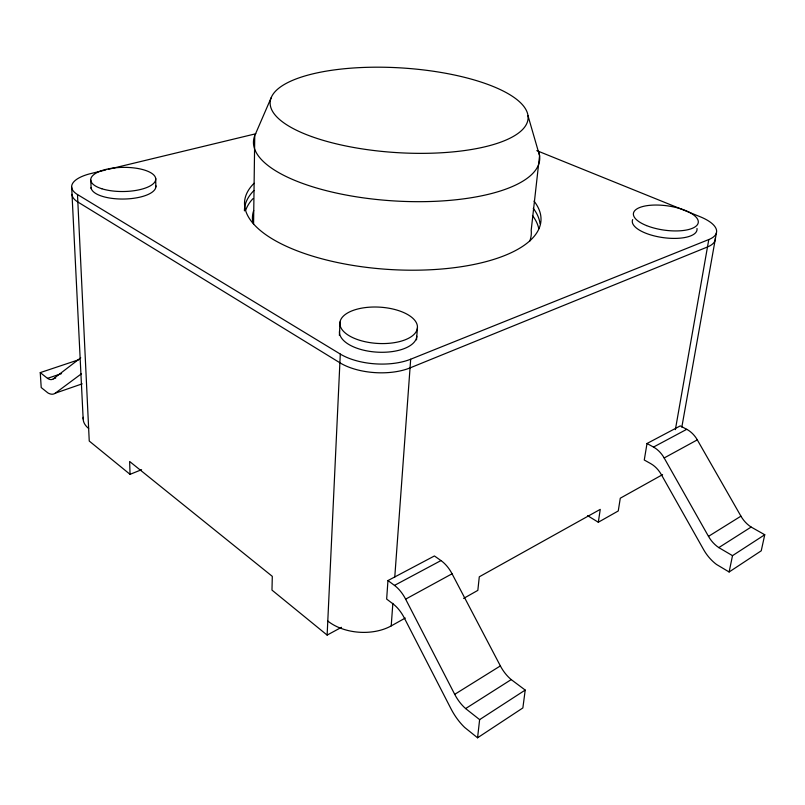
<?xml version="1.0" encoding="UTF-8"?>
<svg xmlns="http://www.w3.org/2000/svg" width="805" height="805" viewBox="0 0 805 805"><rect width="100%" height="100%" fill="white"/><g stroke="black" fill="none" stroke-linecap="round" stroke-linejoin="round"><path stroke-width="1.21" d="M253.575 224.031L254.752 135.653L271.124 97.818M339.388 335.423L340.002 322.04M341.471 627.326L327.132 635.095L340.294 354.069L77.491 194.538A40.572 15.215 -0.9 0 1 91.217 173.467L105.847 169.936M387.96 580.556L386.652 599.071L393.122 603.971A25.8 13.806 62.7 0 1 404.17 617.717L450.981 708.762A41.297 22.449 59.8 0 0 464.666 727.448L477.566 737.793L522.868 707.937L525.212 690.076L511.215 679.591A28.024 16.11 59.3 0 1 500.368 665.916L452.058 573.794A25.217 14.369 62.4 0 0 447.942 567.374L447.017 566.227A25.217 14.369 62.4 0 0 440.969 560.572L434.428 555.963L387.96 580.556L394.48 585.406A25.941 14.037 63 0 1 405.629 599.151L454.714 694.343A28.869 15.788 60.1 0 0 465.632 708.571L479.629 719.63L477.566 737.793M327.796 621.027A44.104 28.537 3.3 0 0 391.21 625.898L392.85 603.358M394.772 577.054L410.681 359.221L708.792 239.548A40.894 15.446 8.2 0 0 700.028 216.686L536.804 150.626M416.527 339.831L417.433 327.675A38.841 18.173 3.4 0 0 360.288 308.416A38.841 18.173 3.4 0 0 358.285 339.831A38.841 18.173 3.4 0 0 417.433 327.675M587.61 515.673L598.306 522.244L600.258 509.364L479.287 576.803L477.838 590.377L463.6 598.427M647.009 443.495L644.272 460.007L650.712 463.62A21.826 15.094 58.7 0 1 661.297 474.537L703.6 549.604A34.665 24.16 54.4 0 0 716.49 564.446L729.119 571.983L761.238 550.811L764.75 534.741L751.146 527.054A23.647 17.016 53.7 0 1 740.932 516.166L697.301 439.872A21.403 15.376 58.3 0 0 693.487 434.63L692.602 433.704A21.403 15.376 58.3 0 0 686.735 429.317L680.275 425.895L647.009 443.495L653.499 447.067A21.916 15.315 59.1 0 1 664.165 457.965L708.491 536.361A24.23 16.975 54.7 0 0 718.805 547.611L732.51 555.651L764.75 534.741M675.375 429.639L708.792 239.548M681.825 427.123L716.42 232.866M729.119 571.983L732.51 555.651M78.759 359.744L40.25 372.614L47.505 378.35A20.145 8.543 71.2 0 0 53.351 378.843L80.742 357.812M40.25 372.614L41.216 387.547L47.918 392.931A28.668 12.095 71.1 0 0 55.293 393.172L81.496 373.721M479.629 719.63L525.212 690.076M465.632 708.571L511.215 679.591M718.805 547.611L751.146 527.054M454.714 694.343L500.368 665.916M708.491 536.361L740.932 516.166M598.306 522.244L618.26 510.964L620.283 498.204L662.585 474.628M391.21 625.898L405.287 618.049M405.629 599.151L452.058 573.794M664.165 457.965L697.301 439.872M394.48 585.406L440.969 560.572M653.499 447.067L686.735 429.317M77.491 194.538L89.244 441.049L130.048 474.336L141.589 469.687M55.293 393.172L82.191 383.844M47.505 378.35L61.552 373.601M53.351 378.843L55.706 378.038M108.283 169.342L255.809 133.761M327.132 635.095L271.979 590.105L272.301 576.35L129.635 461.476L130.048 474.336M528 115.749L539.571 155.687L531.189 230.321A139.678 56.119 3.6 0 1 529.65 241.339M71.655 186.961L83.157 418.992M90.774 180.089L91.146 188.742M155.677 178.308L155.848 186.881M715.303 238.169A40.783 15.587 8.3 0 1 707.494 246.964L410.047 367.905A48.682 23.516 3.4 0 1 339.881 362.763L77.854 202.015A40.461 15.355 -1 0 1 72.027 194.367M88.641 428.471A37.302 19.3 -3.2 0 1 83.237 417.302M252.911 222.784A139.678 56.119 3.6 0 1 253.706 210.528M538.817 152.356A143.391 50.695 3.6 0 1 395.064 200.988A143.391 50.695 3.6 0 1 254.752 135.653M245.807 209.964A147.728 59.389 3.6 0 1 252.961 198.654M532.447 215.478A147.728 59.389 3.6 0 1 538.776 228.68M244.428 210.86A148.11 58.846 3.6 0 1 253.988 190.493M533.252 208.324A148.11 58.846 3.6 0 1 539.984 223.599M696.989 228.479A32.653 12.367 8 0 1 663.189 237.626A32.653 12.367 8 0 1 632.67 219.574M534.057 201.129A148.492 58.292 3.6 0 1 388.755 269.444A148.492 58.292 3.6 0 1 254.098 183.268M155.828 185.673A32.411 12.196 -0.8 0 1 124.956 199.006A32.411 12.196 -0.8 0 1 91.086 187.525M416.799 336.208A38.721 18.324 3.4 0 1 376.026 352.077A38.721 18.324 3.4 0 1 339.609 330.583M410.681 359.221A48.833 23.325 3.4 0 1 340.294 354.069M646.546 225.591A32.743 12.246 8 0 0 698.106 223.257A32.743 12.246 8 0 0 652.885 205.104A32.743 12.246 8 0 0 646.546 225.591M101.833 188.752A32.492 12.075 -0.7 0 0 155.124 181.447A32.492 12.075 -0.7 0 0 112.801 168.114A32.492 12.075 -0.7 0 0 101.833 188.752M311.525 136.538A129.223 42.403 3.6 0 0 524.92 126.727A129.223 42.403 3.6 0 0 360.912 67.56A129.223 42.403 3.6 0 0 311.525 136.538"/></g></svg>
